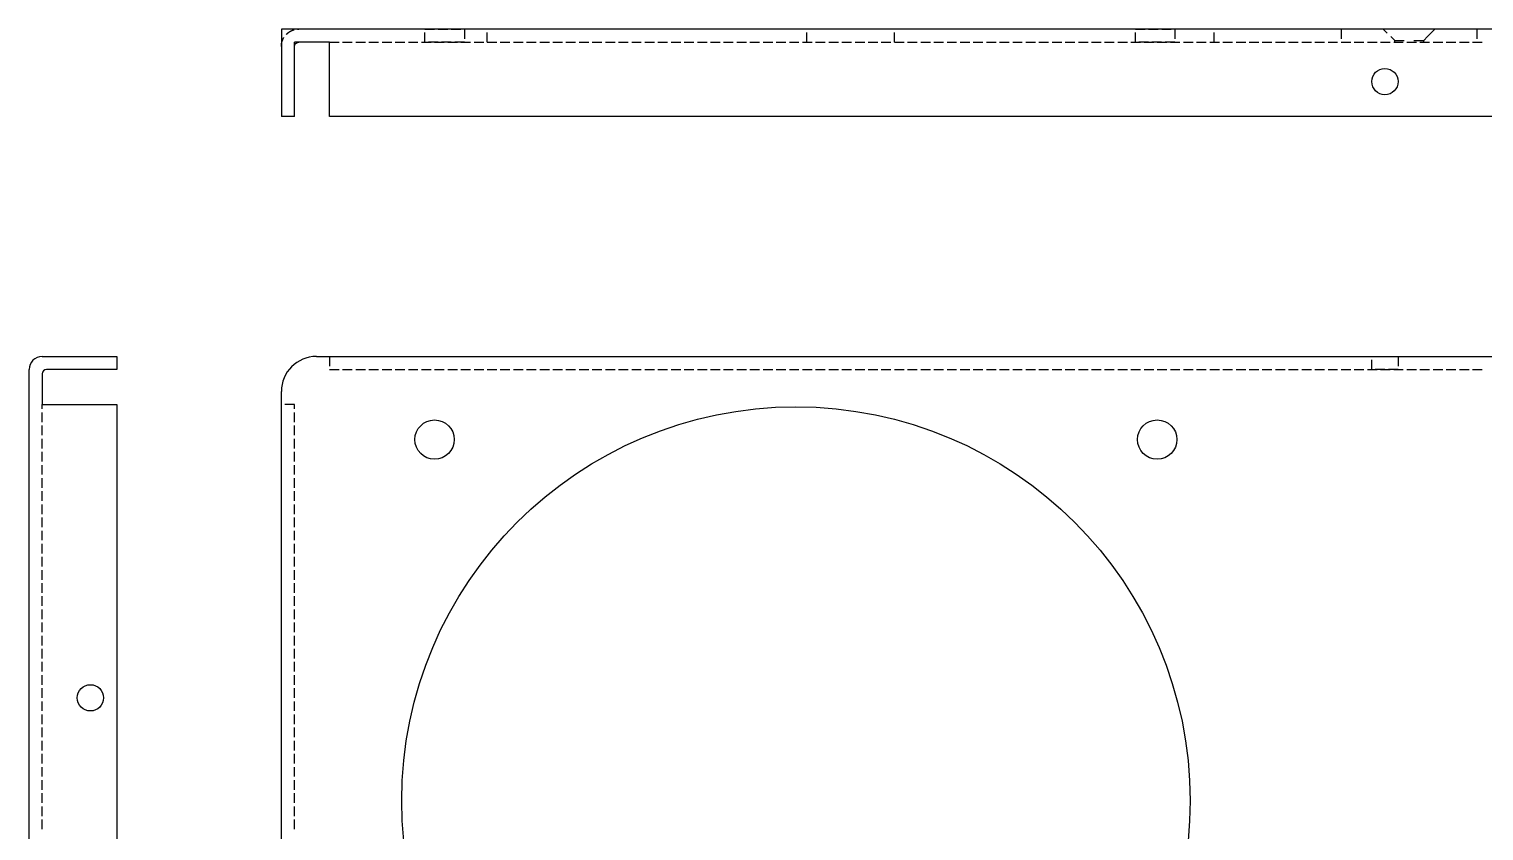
# Model space of a CAD drawing. Header units: millimetres. Extents: x 142 to 462, y -194 to -11.
# Drawn here: x 142.5 to 308.6, y -102.5 to -10.9 of the extents above; entities that cross this region are included whole.
import ezdxf

# ---------------------------------------------------------------- set-up
doc = ezdxf.new("R2010")
doc.units = ezdxf.units.MM
doc.layers.add('User.4', color=57, linetype='CONTINUOUS', true_color=0x484848)

msp = doc.modelspace()

# ---------------------------------------------------------------- linework, layer by layer
at = {"layer": 'User.4', "linetype": 'CONTINUOUS'}
for p, q in [((171.3, -10.9), (171.3, -20.9)), ((423.3, -10.9), (171.3, -10.9)), ((171.836622, -11.536722), (171.848575, -11.524004)), ((171.848575, -11.524004), (171.860638, -11.511391)), ((171.860638, -11.511391), (171.87281, -11.498883)), ((171.87281, -11.498883), (171.885091, -11.486482)), ((171.885091, -11.486482), (171.89748, -11.474188)), ((171.89748, -11.474188), (171.909976, -11.462004)), ((171.909976, -11.462004), (171.922578, -11.449928)), ((171.922578, -11.449928), (171.935284, -11.437963)), ((171.935284, -11.437963), (171.948095, -11.42611)), ((171.948095, -11.42611), (171.961008, -11.414368)), ((171.961008, -11.414368), (171.974024, -11.40274)), ((171.974024, -11.40274), (171.98714, -11.391226)), ((171.98714, -11.391226), (172.000356, -11.379827)), ((172.000356, -11.379827), (172.013672, -11.368543)), ((172.013672, -11.368543), (172.027085, -11.357376)), ((172.027085, -11.357376), (172.040595, -11.346327)), ((172.040595, -11.346327), (172.054201, -11.335396)), ((172.054201, -11.335396), (172.067902, -11.324584)), ((172.067902, -11.324584), (172.081697, -11.313892)), ((172.081697, -11.313892), (172.095585, -11.303321)), ((172.095585, -11.303321), (172.109564, -11.292871)), ((172.109564, -11.292871), (172.123634, -11.282544)), ((172.123634, -11.282544), (172.137794, -11.27234)), ((172.137794, -11.27234), (172.152042, -11.26226)), ((172.152042, -11.26226), (172.166377, -11.252305)), ((172.166377, -11.252305), (172.180799, -11.242475)), ((172.180799, -11.242475), (172.195306, -11.232771)), ((172.195306, -11.232771), (172.209898, -11.223195)), ((172.209898, -11.223195), (172.224572, -11.213746)), ((172.224572, -11.213746), (172.239328, -11.204425)), ((172.239328, -11.204425), (172.254165, -11.195234)), ((172.254165, -11.195234), (172.269081, -11.186172)), ((172.269081, -11.186172), (172.284076, -11.177241)), ((172.284076, -11.177241), (172.299149, -11.168441)), ((172.299149, -11.168441), (172.314297, -11.159773)), ((172.314297, -11.159773), (172.329521, -11.151237)), ((172.329521, -11.151237), (172.344819, -11.142835)), ((172.344819, -11.142835), (172.360189, -11.134567)), ((172.360189, -11.134567), (172.375631, -11.126433)), ((172.375631, -11.126433), (172.391143, -11.118434)), ((172.391143, -11.118434), (172.406725, -11.11057)), ((172.406725, -11.11057), (172.422374, -11.102843)), ((172.422374, -11.102843), (172.438091, -11.095253)), ((172.438091, -11.095253), (172.453873, -11.0878)), ((172.453873, -11.0878), (172.469719, -11.080485)), ((172.469719, -11.080485), (172.485629, -11.073309)), ((172.485629, -11.073309), (172.5016, -11.066272)), ((172.5016, -11.066272), (172.517633, -11.059375)), ((172.517633, -11.059375), (172.533725, -11.052617)), ((172.533725, -11.052617), (172.549875, -11.046001)), ((172.549875, -11.046001), (172.566083, -11.039525)), ((172.566083, -11.039525), (172.582346, -11.033192)), ((172.582346, -11.033192), (172.598664, -11.027)), ((172.598664, -11.027), (172.615036, -11.020951)), ((172.615036, -11.020951), (172.63146, -11.015045)), ((172.63146, -11.015045), (172.647934, -11.009283)), ((172.647934, -11.009283), (172.664458, -11.003665)), ((172.664458, -11.003665), (172.681031, -10.998191)), ((172.681031, -10.998191), (172.697651, -10.992862)), ((172.697651, -10.992862), (172.714316, -10.987678)), ((172.714316, -10.987678), (172.731027, -10.98264)), ((172.731027, -10.98264), (172.74778, -10.977748)), ((172.74778, -10.977748), (172.764576, -10.973002)), ((172.764576, -10.973002), (172.765002, -10.972884)), ((173.158526, -10.90501), (173.17594, -10.903851)), ((173.17594, -10.903851), (173.193365, -10.902845)), ((173.193365, -10.902845), (173.210797, -10.90199)), ((173.210797, -10.90199), (173.228236, -10.901288)), ((173.228236, -10.901288), (173.24568, -10.900738)), ((173.24568, -10.900738), (173.263129, -10.90034)), ((173.263129, -10.90034), (173.280581, -10.900094)), ((173.280581, -10.900094), (173.298034, -10.900001)), ((173.298034, -10.900001), (173.3, -10.9)), ((187.7, -10.9), (188.8, -10.9)), ((187.7, -12.4), (187.7, -11.3)), ((189.2, -10.9), (190.3, -10.9)), ((190.7, -10.9), (191.8, -10.9)), ((192.193019, -10.9), (192.193019, -12)), ((194.8, -12.4), (194.8, -11.3)), ((231.3, -12.4), (231.3, -11.3)), ((241.3, -12.4), (241.3, -11.3)), ((268.810472, -10.9), (269.910472, -10.9)), ((268.810472, -12.4), (268.810472, -11.3)), ((270.310472, -10.9), (271.410472, -10.9)), ((271.810472, -10.9), (272.910472, -10.9)), ((273.303491, -10.9), (273.303491, -12)), ((277.8, -12.4), (277.8, -11.3)), ((292.3, -10.9), (292.3, -12)), ((297.541761, -11.364251), (297.097258, -10.919752)), ((302.177233, -11.745215), (302.558239, -11.364251)), ((302.558239, -11.364251), (303.002742, -10.919752)), ((307.8, -10.9), (307.8, -12)), ((171.3, -12.9), (171.300076, -12.882547)), ((171.300076, -12.882547), (171.300305, -12.865095)), ((171.300305, -12.865095), (171.300685, -12.847646)), ((171.300685, -12.847646), (171.301218, -12.830201)), ((171.301218, -12.830201), (171.301904, -12.812761)), ((171.301904, -12.812761), (171.302741, -12.795328)), ((171.302741, -12.795328), (171.30373, -12.777903)), ((171.30373, -12.777903), (171.304872, -12.760487)), ((171.304872, -12.760487), (171.306165, -12.743082)), ((171.306165, -12.743082), (171.307611, -12.725689)), ((171.307611, -12.725689), (171.309208, -12.708308)), ((171.309208, -12.708308), (171.310956, -12.690943)), ((171.310956, -12.690943), (171.312856, -12.673594)), ((171.312856, -12.673594), (171.314908, -12.656261)), ((171.314908, -12.656261), (171.31711, -12.638948)), ((171.31711, -12.638948), (171.319464, -12.621654)), ((171.319464, -12.621654), (171.321968, -12.604381)), ((171.321968, -12.604381), (171.324623, -12.587131)), ((171.324623, -12.587131), (171.327429, -12.569905)), ((171.327429, -12.569905), (171.330384, -12.552704)), ((171.330384, -12.552704), (171.33349, -12.535529)), ((171.33349, -12.535529), (171.336746, -12.518382)), ((171.336746, -12.518382), (171.340151, -12.501264)), ((171.340151, -12.501264), (171.343705, -12.484177)), ((171.343705, -12.484177), (171.347408, -12.467121)), ((171.347408, -12.467121), (171.35126, -12.450098)), ((171.35126, -12.450098), (171.35526, -12.433109)), ((171.35526, -12.433109), (171.359409, -12.416156)), ((171.359409, -12.416156), (171.363705, -12.39924)), ((171.363705, -12.39924), (171.368148, -12.382362)), ((171.368148, -12.382362), (171.372739, -12.365523)), ((171.372739, -12.365523), (171.377477, -12.348725)), ((171.377477, -12.348725), (171.382361, -12.331969)), ((171.382361, -12.331969), (171.38739, -12.315257)), ((171.38739, -12.315257), (171.392566, -12.298588)), ((171.392566, -12.298588), (171.397887, -12.281966)), ((171.397887, -12.281966), (171.403353, -12.265391)), ((171.403353, -12.265391), (171.408963, -12.248864)), ((171.408963, -12.248864), (171.414717, -12.232386)), ((171.414717, -12.232386), (171.420615, -12.21596)), ((171.420615, -12.21596), (171.426656, -12.199585)), ((171.426656, -12.199585), (171.432839, -12.183264)), ((171.432839, -12.183264), (171.439165, -12.166998)), ((171.439165, -12.166998), (171.445632, -12.150787)), ((171.445632, -12.150787), (171.452241, -12.134633)), ((171.452241, -12.134633), (171.45899, -12.118538)), ((171.45899, -12.118538), (171.46588, -12.102502)), ((171.46588, -12.102502), (171.472909, -12.086527)), ((171.472909, -12.086527), (171.480077, -12.070614)), ((171.480077, -12.070614), (171.487384, -12.054763)), ((171.487384, -12.054763), (171.494829, -12.038978)), ((171.494829, -12.038978), (171.502412, -12.023258)), ((171.502412, -12.023258), (171.510131, -12.007604)), ((171.510131, -12.007604), (171.517987, -11.992019)), ((171.517987, -11.992019), (171.525978, -11.976503)), ((171.525978, -11.976503), (171.534105, -11.961057)), ((171.534105, -11.961057), (171.542366, -11.945682)), ((171.542366, -11.945682), (171.550761, -11.930381)), ((171.550761, -11.930381), (171.559289, -11.915153)), ((171.559289, -11.915153), (171.567949, -11.9)), ((171.567949, -11.9), (171.576742, -11.884923)), ((171.576742, -11.884923), (171.585665, -11.869924)), ((171.585665, -11.869924), (171.59472, -11.855003)), ((171.59472, -11.855003), (171.594951, -11.854626)), ((172.8, -20.9), (172.8, -12.4)), ((176.8, -12.4), (172.8, -12.4)), ((172.8, -12.9), (172.800019, -12.895637)), ((172.800019, -12.895637), (172.800076, -12.891274)), ((172.800076, -12.891274), (172.800171, -12.886912)), ((172.800171, -12.886912), (172.800305, -12.88255)), ((172.800305, -12.88255), (172.800476, -12.87819)), ((172.800476, -12.87819), (172.800685, -12.873832)), ((172.800685, -12.873832), (172.800933, -12.869476)), ((172.800933, -12.869476), (172.801218, -12.865122)), ((172.801218, -12.865122), (172.801541, -12.86077)), ((172.801541, -12.86077), (172.801903, -12.856422)), ((172.801903, -12.856422), (172.802302, -12.852077)), ((172.802302, -12.852077), (172.802739, -12.847736)), ((172.802739, -12.847736), (172.803214, -12.843398)), ((172.803214, -12.843398), (172.803727, -12.839065)), ((172.803727, -12.839065), (172.804278, -12.834737)), ((172.804278, -12.834737), (172.804866, -12.830413)), ((172.804866, -12.830413), (172.805492, -12.826095)), ((172.805492, -12.826095), (172.806156, -12.821783)), ((172.806156, -12.821783), (172.806857, -12.817476)), ((172.806857, -12.817476), (172.807596, -12.813176)), ((172.807596, -12.813176), (172.808373, -12.808882)), ((172.808373, -12.808882), (172.809186, -12.804596)), ((172.809186, -12.804596), (172.810038, -12.800316)), ((172.810038, -12.800316), (172.810926, -12.796044)), ((172.810926, -12.796044), (172.811852, -12.79178)), ((172.811852, -12.79178), (172.812815, -12.787524)), ((172.812815, -12.787524), (172.813815, -12.783277)), ((172.813815, -12.783277), (172.814852, -12.779039)), ((172.814852, -12.779039), (172.815926, -12.77481)), ((172.815926, -12.77481), (172.817037, -12.77059)), ((172.817037, -12.77059), (172.818185, -12.766381)), ((172.818185, -12.766381), (172.819369, -12.762181)), ((172.819369, -12.762181), (172.82059, -12.757992)), ((172.82059, -12.757992), (172.821848, -12.753814)), ((172.821848, -12.753814), (172.823142, -12.749647)), ((172.823142, -12.749647), (172.824472, -12.745492)), ((172.824472, -12.745492), (172.825838, -12.741348)), ((172.825838, -12.741348), (172.827241, -12.737216)), ((172.827241, -12.737216), (172.828679, -12.733097)), ((172.828679, -12.733097), (172.830154, -12.72899)), ((172.830154, -12.72899), (172.831664, -12.724896)), ((172.831664, -12.724896), (172.83321, -12.720816)), ((172.83321, -12.720816), (172.834791, -12.716749)), ((172.834791, -12.716749), (172.836408, -12.712697)), ((172.836408, -12.712697), (172.83806, -12.708658)), ((172.83806, -12.708658), (172.839748, -12.704634)), ((172.839748, -12.704634), (172.84147, -12.700625)), ((172.84147, -12.700625), (172.843227, -12.696632)), ((172.843227, -12.696632), (172.845019, -12.692653)), ((172.845019, -12.692653), (172.846846, -12.688691)), ((172.846846, -12.688691), (172.848707, -12.684744)), ((172.848707, -12.684744), (172.850603, -12.680814)), ((172.850603, -12.680814), (172.852533, -12.676901)), ((172.852533, -12.676901), (172.854497, -12.673005)), ((172.854497, -12.673005), (172.856495, -12.669126)), ((172.856495, -12.669126), (172.858526, -12.665264)), ((172.858526, -12.665264), (172.860591, -12.661421)), ((172.860591, -12.661421), (172.86269, -12.657595)), ((172.86269, -12.657595), (172.864822, -12.653788)), ((172.864822, -12.653788), (172.866987, -12.65)), ((172.866987, -12.65), (172.869185, -12.646231)), ((172.869185, -12.646231), (172.871416, -12.642481)), ((172.871416, -12.642481), (172.87368, -12.638751)), ((172.87368, -12.638751), (172.875976, -12.63504)), ((172.875976, -12.63504), (172.878304, -12.63135)), ((172.878304, -12.63135), (172.880665, -12.62768)), ((172.880665, -12.62768), (172.883057, -12.624032)), ((172.883057, -12.624032), (172.885481, -12.620404)), ((172.885481, -12.620404), (172.887937, -12.616797)), ((172.887937, -12.616797), (172.890424, -12.613212)), ((172.890424, -12.613212), (172.892942, -12.609649)), ((172.892942, -12.609649), (172.895492, -12.606107)), ((172.895492, -12.606107), (172.898072, -12.602589)), ((172.898072, -12.602589), (172.900682, -12.599092)), ((172.900682, -12.599092), (172.903323, -12.595619)), ((172.903323, -12.595619), (172.905995, -12.592169)), ((172.905995, -12.592169), (172.908696, -12.588743)), ((172.908696, -12.588743), (172.911427, -12.58534)), ((172.911427, -12.58534), (172.914188, -12.581961)), ((172.914188, -12.581961), (172.916978, -12.578606)), ((172.916978, -12.578606), (172.919797, -12.575276)), ((172.919797, -12.575276), (172.922645, -12.57197)), ((172.922645, -12.57197), (172.925522, -12.56869)), ((172.925522, -12.56869), (172.928428, -12.565435)), ((172.928428, -12.565435), (172.931361, -12.562205)), ((172.931361, -12.562205), (172.934323, -12.559001)), ((172.934323, -12.559001), (172.937313, -12.555823)), ((172.937313, -12.555823), (172.94033, -12.552671)), ((172.94033, -12.552671), (172.943375, -12.549545)), ((172.943375, -12.549545), (172.946447, -12.546447)), ((172.946447, -12.546447), (172.949545, -12.543375)), ((172.949545, -12.543375), (172.952671, -12.54033)), ((172.952671, -12.54033), (172.955823, -12.537313)), ((172.955823, -12.537313), (172.959001, -12.534323)), ((172.959001, -12.534323), (172.962205, -12.531361)), ((172.962205, -12.531361), (172.965435, -12.528428)), ((172.965435, -12.528428), (172.96869, -12.525522)), ((172.96869, -12.525522), (172.97197, -12.522645)), ((172.97197, -12.522645), (172.975276, -12.519797)), ((172.975276, -12.519797), (172.978606, -12.516978)), ((172.978606, -12.516978), (172.981961, -12.514188)), ((172.981961, -12.514188), (172.98534, -12.511427)), ((172.98534, -12.511427), (172.988743, -12.508696)), ((172.988743, -12.508696), (172.992169, -12.505995)), ((172.992169, -12.505995), (172.995619, -12.503323)), ((172.995619, -12.503323), (172.999092, -12.500682)), ((172.999092, -12.500682), (173.002589, -12.498072)), ((173.002589, -12.498072), (173.006107, -12.495492)), ((173.006107, -12.495492), (173.009649, -12.492942)), ((173.009649, -12.492942), (173.013212, -12.490424)), ((173.013212, -12.490424), (173.016797, -12.487937)), ((173.016797, -12.487937), (173.020404, -12.485481)), ((173.020404, -12.485481), (173.024032, -12.483057)), ((173.024032, -12.483057), (173.02768, -12.480665)), ((173.02768, -12.480665), (173.03135, -12.478304)), ((173.03135, -12.478304), (173.03504, -12.475976)), ((173.03504, -12.475976), (173.038751, -12.47368)), ((173.038751, -12.47368), (173.042481, -12.471416)), ((173.042481, -12.471416), (173.046231, -12.469185)), ((173.046231, -12.469185), (173.05, -12.466987)), ((173.05, -12.466987), (173.053788, -12.464822)), ((173.053788, -12.464822), (173.057595, -12.46269)), ((173.057595, -12.46269), (173.061421, -12.460591)), ((173.061421, -12.460591), (173.065264, -12.458526)), ((173.065264, -12.458526), (173.069126, -12.456495)), ((173.069126, -12.456495), (173.073005, -12.454497)), ((173.073005, -12.454497), (173.076901, -12.452533)), ((173.076901, -12.452533), (173.080814, -12.450603)), ((173.080814, -12.450603), (173.084744, -12.448707)), ((173.084744, -12.448707), (173.088691, -12.446846)), ((173.088691, -12.446846), (173.092653, -12.445019)), ((173.092653, -12.445019), (173.096632, -12.443227)), ((173.096632, -12.443227), (173.100625, -12.44147)), ((173.100625, -12.44147), (173.104634, -12.439748)), ((173.104634, -12.439748), (173.108658, -12.43806)), ((173.108658, -12.43806), (173.112697, -12.436408)), ((173.112697, -12.436408), (173.116749, -12.434791)), ((173.116749, -12.434791), (173.120816, -12.43321)), ((173.120816, -12.43321), (173.124896, -12.431664)), ((173.124896, -12.431664), (173.12899, -12.430154)), ((173.12899, -12.430154), (173.133097, -12.428679)), ((173.133097, -12.428679), (173.137216, -12.427241)), ((173.137216, -12.427241), (173.141348, -12.425838)), ((173.141348, -12.425838), (173.145492, -12.424472)), ((173.145492, -12.424472), (173.149647, -12.423142)), ((173.149647, -12.423142), (173.153814, -12.421848)), ((173.153814, -12.421848), (173.157992, -12.42059)), ((173.157992, -12.42059), (173.162181, -12.419369)), ((173.162181, -12.419369), (173.166381, -12.418185)), ((173.166381, -12.418185), (173.17059, -12.417037)), ((173.17059, -12.417037), (173.17481, -12.415926)), ((173.17481, -12.415926), (173.179039, -12.414852)), ((173.179039, -12.414852), (173.183277, -12.413815)), ((173.183277, -12.413815), (173.187524, -12.412815)), ((173.187524, -12.412815), (173.19178, -12.411852)), ((173.19178, -12.411852), (173.196044, -12.410926)), ((173.196044, -12.410926), (173.200316, -12.410038)), ((173.200316, -12.410038), (173.204596, -12.409186)), ((173.204596, -12.409186), (173.208882, -12.408373)), ((173.208882, -12.408373), (173.213176, -12.407596)), ((173.213176, -12.407596), (173.217476, -12.406857)), ((173.217476, -12.406857), (173.221783, -12.406156)), ((173.221783, -12.406156), (173.226095, -12.405492)), ((173.226095, -12.405492), (173.230413, -12.404866)), ((173.230413, -12.404866), (173.234737, -12.404278)), ((173.234737, -12.404278), (173.239065, -12.403727)), ((173.239065, -12.403727), (173.243398, -12.403214)), ((173.243398, -12.403214), (173.247736, -12.402739)), ((173.247736, -12.402739), (173.252077, -12.402302)), ((173.252077, -12.402302), (173.256422, -12.401903)), ((173.256422, -12.401903), (173.26077, -12.401541)), ((173.26077, -12.401541), (173.265122, -12.401218)), ((173.265122, -12.401218), (173.269476, -12.400933)), ((173.269476, -12.400933), (173.273832, -12.400685)), ((173.273832, -12.400685), (173.27819, -12.400476)), ((173.27819, -12.400476), (173.28255, -12.400305)), ((173.28255, -12.400305), (173.286912, -12.400171)), ((173.286912, -12.400171), (173.291274, -12.400076)), ((173.291274, -12.400076), (173.295637, -12.400019)), ((173.295637, -12.400019), (173.3, -12.4)), ((176.8, -12.4), (177.9, -12.4)), ((176.8, -20.9), (176.8, -12.4)), ((178.3, -12.4), (179.4, -12.4)), ((179.8, -12.4), (180.9, -12.4)), ((181.3, -12.4), (182.4, -12.4)), ((182.8, -12.4), (183.9, -12.4)), ((184.3, -12.4), (185.4, -12.4)), ((185.8, -12.4), (186.9, -12.4)), ((187.3, -12.4), (188.4, -12.4)), ((189.193019, -12.4), (188.093019, -12.4)), ((188.8, -12.4), (189.9, -12.4)), ((190.693019, -12.4), (189.593019, -12.4)), ((190.3, -12.4), (191.4, -12.4)), ((192.193019, -12.4), (191.093019, -12.4)), ((191.8, -12.4), (192.9, -12.4)), ((193.3, -12.4), (194.4, -12.4)), ((194.8, -12.4), (195.9, -12.4)), ((196.3, -12.4), (197.4, -12.4)), ((197.8, -12.4), (198.9, -12.4)), ((199.3, -12.4), (200.4, -12.4)), ((200.8, -12.4), (201.9, -12.4)), ((202.3, -12.4), (203.4, -12.4)), ((203.8, -12.4), (204.9, -12.4)), ((205.3, -12.4), (206.4, -12.4)), ((206.8, -12.4), (207.9, -12.4)), ((208.3, -12.4), (209.4, -12.4)), ((209.8, -12.4), (210.9, -12.4)), ((211.3, -12.4), (212.4, -12.4)), ((212.8, -12.4), (213.9, -12.4)), ((214.3, -12.4), (215.4, -12.4)), ((215.8, -12.4), (216.9, -12.4)), ((217.3, -12.4), (218.4, -12.4)), ((218.8, -12.4), (219.9, -12.4)), ((220.3, -12.4), (221.4, -12.4)), ((221.8, -12.4), (222.9, -12.4)), ((223.3, -12.4), (224.4, -12.4)), ((224.8, -12.4), (225.9, -12.4)), ((226.3, -12.4), (227.4, -12.4)), ((227.8, -12.4), (228.9, -12.4)), ((229.3, -12.4), (230.4, -12.4)), ((230.8, -12.4), (231.9, -12.4)), ((232.3, -12.4), (233.4, -12.4)), ((233.8, -12.4), (234.9, -12.4)), ((235.3, -12.4), (236.4, -12.4)), ((236.8, -12.4), (237.9, -12.4)), ((238.3, -12.4), (239.4, -12.4)), ((239.8, -12.4), (240.9, -12.4)), ((241.3, -12.4), (242.4, -12.4)), ((242.8, -12.4), (243.9, -12.4)), ((244.3, -12.4), (245.4, -12.4)), ((245.8, -12.4), (246.9, -12.4)), ((247.3, -12.4), (248.4, -12.4)), ((248.8, -12.4), (249.9, -12.4)), ((250.3, -12.4), (251.4, -12.4)), ((251.8, -12.4), (252.9, -12.4)), ((253.3, -12.4), (254.4, -12.4)), ((254.8, -12.4), (255.9, -12.4)), ((256.3, -12.4), (257.4, -12.4)), ((257.8, -12.4), (258.9, -12.4)), ((259.3, -12.4), (260.4, -12.4)), ((260.8, -12.4), (261.9, -12.4)), ((262.3, -12.4), (263.4, -12.4)), ((263.8, -12.4), (264.9, -12.4)), ((265.3, -12.4), (266.4, -12.4)), ((266.8, -12.4), (267.9, -12.4)), ((268.3, -12.4), (269.4, -12.4)), ((270.303491, -12.4), (269.203491, -12.4)), ((269.8, -12.4), (270.9, -12.4)), ((271.803491, -12.4), (270.703491, -12.4)), ((271.3, -12.4), (272.4, -12.4)), ((273.303491, -12.4), (272.203491, -12.4)), ((272.8, -12.4), (273.9, -12.4)), ((274.3, -12.4), (275.4, -12.4)), ((275.8, -12.4), (276.9, -12.4)), ((277.3, -12.4), (278.4, -12.4)), ((278.8, -12.4), (279.9, -12.4)), ((280.3, -12.4), (281.4, -12.4)), ((281.8, -12.4), (282.9, -12.4)), ((283.3, -12.4), (284.4, -12.4)), ((284.8, -12.4), (285.9, -12.4)), ((286.3, -12.4), (287.4, -12.4)), ((287.8, -12.4), (288.9, -12.4)), ((289.3, -12.4), (290.4, -12.4)), ((290.8, -12.4), (291.9, -12.4)), ((292.3, -12.4), (293.4, -12.4)), ((293.8, -12.4), (294.9, -12.4)), ((295.3, -12.4), (296.4, -12.4)), ((296.8, -12.4), (297.9, -12.4)), ((298.430745, -12.189749), (297.986242, -11.745215)), ((298.3, -12.4), (299.4, -12.4)), ((298.430745, -12.189749), (299.510242, -12.189749)), ((298.430745, -12.253249), (298.430745, -12.189749)), ((298.430745, -12.316714), (298.430745, -12.253249)), ((298.430745, -12.380249), (298.430745, -12.253249)), ((298.430745, -12.380249), (298.430745, -12.316714)), ((299.8, -12.4), (300.9, -12.4)), ((300.589736, -12.189749), (301.73273, -12.189749)), ((301.3, -12.4), (302.4, -12.4)), ((301.73273, -12.189749), (302.177233, -11.745215)), ((301.73273, -12.253249), (301.73273, -12.189749)), ((301.73273, -12.316714), (301.73273, -12.253249)), ((301.73273, -12.380249), (301.73273, -12.316714)), ((302.8, -12.4), (303.9, -12.4)), ((304.3, -12.4), (305.4, -12.4)), ((305.8, -12.4), (306.9, -12.4)), ((307.3, -12.4), (308.4, -12.4)), ((172.8, -20.9), (171.3, -20.9)), ((417.8, -20.9), (176.8, -20.9)), ((142.5, -164.8), (142.5, -49.8)), ((144, -48.3), (152.5, -48.3)), ((152.5, -49.8), (144.5, -49.8)), ((152.5, -48.3), (152.5, -49.8)), ((175.3, -48.3), (419.3, -48.3)), ((176.8, -48.3), (176.8, -49.4)), ((176.8, -49.8), (177.9, -49.8)), ((178.3, -49.8), (179.4, -49.8)), ((179.8, -49.8), (180.9, -49.8)), ((181.3, -49.8), (182.4, -49.8)), ((182.8, -49.8), (183.9, -49.8)), ((184.3, -49.8), (185.4, -49.8)), ((185.8, -49.8), (186.9, -49.8)), ((187.3, -49.8), (188.4, -49.8)), ((188.8, -49.8), (189.9, -49.8)), ((190.3, -49.8), (191.4, -49.8)), ((191.8, -49.8), (192.9, -49.8)), ((193.3, -49.8), (194.4, -49.8)), ((194.8, -49.8), (195.9, -49.8)), ((196.3, -49.8), (197.4, -49.8)), ((197.8, -49.8), (198.9, -49.8)), ((199.3, -49.8), (200.4, -49.8)), ((200.8, -49.8), (201.9, -49.8)), ((202.3, -49.8), (203.4, -49.8)), ((203.8, -49.8), (204.9, -49.8)), ((205.3, -49.8), (206.4, -49.8)), ((206.8, -49.8), (207.9, -49.8)), ((208.3, -49.8), (209.4, -49.8)), ((209.8, -49.8), (210.9, -49.8)), ((211.3, -49.8), (212.4, -49.8)), ((212.8, -49.8), (213.9, -49.8)), ((214.3, -49.8), (215.4, -49.8)), ((215.8, -49.8), (216.9, -49.8)), ((217.3, -49.8), (218.4, -49.8)), ((218.8, -49.8), (219.9, -49.8)), ((220.3, -49.8), (221.4, -49.8)), ((221.8, -49.8), (222.9, -49.8)), ((223.3, -49.8), (224.4, -49.8)), ((224.8, -49.8), (225.9, -49.8)), ((226.3, -49.8), (227.4, -49.8)), ((227.8, -49.8), (228.9, -49.8)), ((229.3, -49.8), (230.4, -49.8)), ((230.8, -49.8), (231.9, -49.8)), ((232.3, -49.8), (233.4, -49.8)), ((233.8, -49.8), (234.9, -49.8)), ((235.3, -49.8), (236.4, -49.8)), ((236.8, -49.8), (237.9, -49.8)), ((238.3, -49.8), (239.4, -49.8)), ((239.8, -49.8), (240.9, -49.8)), ((241.3, -49.8), (242.4, -49.8)), ((242.8, -49.8), (243.9, -49.8)), ((244.3, -49.8), (245.4, -49.8)), ((245.8, -49.8), (246.9, -49.8)), ((247.3, -49.8), (248.4, -49.8)), ((248.8, -49.8), (249.9, -49.8)), ((250.3, -49.8), (251.4, -49.8)), ((251.8, -49.8), (252.9, -49.8)), ((253.3, -49.8), (254.4, -49.8)), ((254.8, -49.8), (255.9, -49.8)), ((256.3, -49.8), (257.4, -49.8)), ((257.8, -49.8), (258.9, -49.8)), ((259.3, -49.8), (260.4, -49.8)), ((260.8, -49.8), (261.9, -49.8)), ((262.3, -49.8), (263.4, -49.8)), ((263.8, -49.8), (264.9, -49.8)), ((265.3, -49.8), (266.4, -49.8)), ((266.8, -49.8), (267.9, -49.8)), ((268.3, -49.8), (269.4, -49.8)), ((269.8, -49.8), (270.9, -49.8)), ((271.3, -49.8), (272.4, -49.8)), ((272.8, -49.8), (273.9, -49.8)), ((274.3, -49.8), (275.4, -49.8)), ((275.8, -49.8), (276.9, -49.8)), ((277.3, -49.8), (278.4, -49.8)), ((278.8, -49.8), (279.9, -49.8)), ((280.3, -49.8), (281.4, -49.8)), ((281.8, -49.8), (282.9, -49.8)), ((283.3, -49.8), (284.4, -49.8)), ((284.8, -49.8), (285.9, -49.8)), ((286.3, -49.8), (287.4, -49.8)), ((287.8, -49.8), (288.9, -49.8)), ((289.3, -49.8), (290.4, -49.8)), ((290.8, -49.8), (291.9, -49.8)), ((292.3, -49.8), (293.4, -49.8)), ((293.8, -49.8), (294.9, -49.8)), ((295.3, -49.8), (296.4, -49.8)), ((295.8, -48.3), (296.9, -48.3)), ((295.8, -49.8), (295.8, -48.7)), ((297.3, -49.8), (296.2, -49.8)), ((296.8, -49.8), (297.9, -49.8)), ((297.3, -48.3), (298.4, -48.3)), ((298.8, -49.8), (297.7, -49.8)), ((298.3, -49.8), (299.4, -49.8)), ((298.8, -48.3), (298.8, -49.4)), ((299.8, -49.8), (300.9, -49.8)), ((301.3, -49.8), (302.4, -49.8)), ((302.8, -49.8), (303.9, -49.8)), ((304.3, -49.8), (305.4, -49.8)), ((305.8, -49.8), (306.9, -49.8)), ((307.3, -49.8), (308.4, -49.8)), ((144, -50.3), (144, -53.8)), ((171.3, -162.3), (171.3, -52.3)), ((144, -53.8), (152.5, -53.8)), ((144, -54.3), (144, -53.8)), ((144, -55.8), (144, -54.7)), ((152.5, -53.8), (152.5, -160.8)), ((172.8, -53.8), (171.7, -53.8)), ((172.8, -54.3), (172.8, -53.8)), ((172.8, -55.8), (172.8, -54.7)), ((144, -57.3), (144, -56.2)), ((172.8, -57.3), (172.8, -56.2)), ((144, -58.8), (144, -57.7)), ((172.8, -58.8), (172.8, -57.7)), ((144, -60.3), (144, -59.2)), ((172.8, -60.3), (172.8, -59.2)), ((144, -61.8), (144, -60.7)), ((172.8, -61.8), (172.8, -60.7)), ((144, -63.3), (144, -62.2)), ((172.8, -63.3), (172.8, -62.2)), ((144, -64.8), (144, -63.7)), ((172.8, -64.8), (172.8, -63.7)), ((144, -66.3), (144, -65.2)), ((172.8, -66.3), (172.8, -65.2)), ((144, -67.8), (144, -66.7)), ((172.8, -67.8), (172.8, -66.7)), ((144, -69.3), (144, -68.2)), ((144, -70.8), (144, -69.7)), ((172.8, -69.3), (172.8, -68.2)), ((172.8, -70.8), (172.8, -69.7)), ((144, -72.3), (144, -71.2)), ((172.8, -72.3), (172.8, -71.2)), ((144, -73.8), (144, -72.7)), ((172.8, -73.8), (172.8, -72.7)), ((144, -75.3), (144, -74.2)), ((172.8, -75.3), (172.8, -74.2)), ((144, -76.8), (144, -75.7)), ((172.8, -76.8), (172.8, -75.7)), ((144, -78.3), (144, -77.2)), ((172.8, -78.3), (172.8, -77.2)), ((144, -79.8), (144, -78.7)), ((172.8, -79.8), (172.8, -78.7)), ((144, -81.3), (144, -80.2)), ((172.8, -81.3), (172.8, -80.2)), ((144, -82.8), (144, -81.7)), ((172.8, -82.8), (172.8, -81.7)), ((144, -84.3), (144, -83.2)), ((144, -85.8), (144, -84.7)), ((172.8, -84.3), (172.8, -83.2)), ((172.8, -85.8), (172.8, -84.7)), ((144, -87.3), (144, -86.2)), ((172.8, -87.3), (172.8, -86.2)), ((144, -88.8), (144, -87.7)), ((172.8, -88.8), (172.8, -87.7)), ((144, -90.3), (144, -89.2)), ((172.8, -90.3), (172.8, -89.2)), ((144, -91.8), (144, -90.7)), ((172.8, -91.8), (172.8, -90.7)), ((144, -93.3), (144, -92.2)), ((172.8, -93.3), (172.8, -92.2)), ((144, -94.8), (144, -93.7)), ((172.8, -94.8), (172.8, -93.7)), ((144, -96.3), (144, -95.2)), ((172.8, -96.3), (172.8, -95.2)), ((144, -97.8), (144, -96.7)), ((172.8, -97.8), (172.8, -96.7)), ((144, -99.3), (144, -98.2)), ((172.8, -99.3), (172.8, -98.2)), ((144, -100.8), (144, -99.7)), ((144, -102.3), (144, -101.2)), ((172.8, -100.8), (172.8, -99.7)), ((172.8, -102.3), (172.8, -101.2))]:
    msp.add_line(p, q, dxfattribs=at)
at = {"layer": 'User.4'}
for centre, radius in [((297.3, -16.9), 1.5), ((230.05, -99.05), 45), ((188.8, -57.8), 2.25), ((271.3, -57.8), 2.25), ((149.5, -87.3), 1.5)]:
    msp.add_circle(centre, radius, dxfattribs=at)
for centre, radius in [((144, -49.8), 1.5), ((144.5, -50.3), 0.5), ((175.3, -52.3), 4)]:
    msp.add_arc(centre, radius, 90, 180, dxfattribs=at)

doc.saveas('drawing.dxf')
